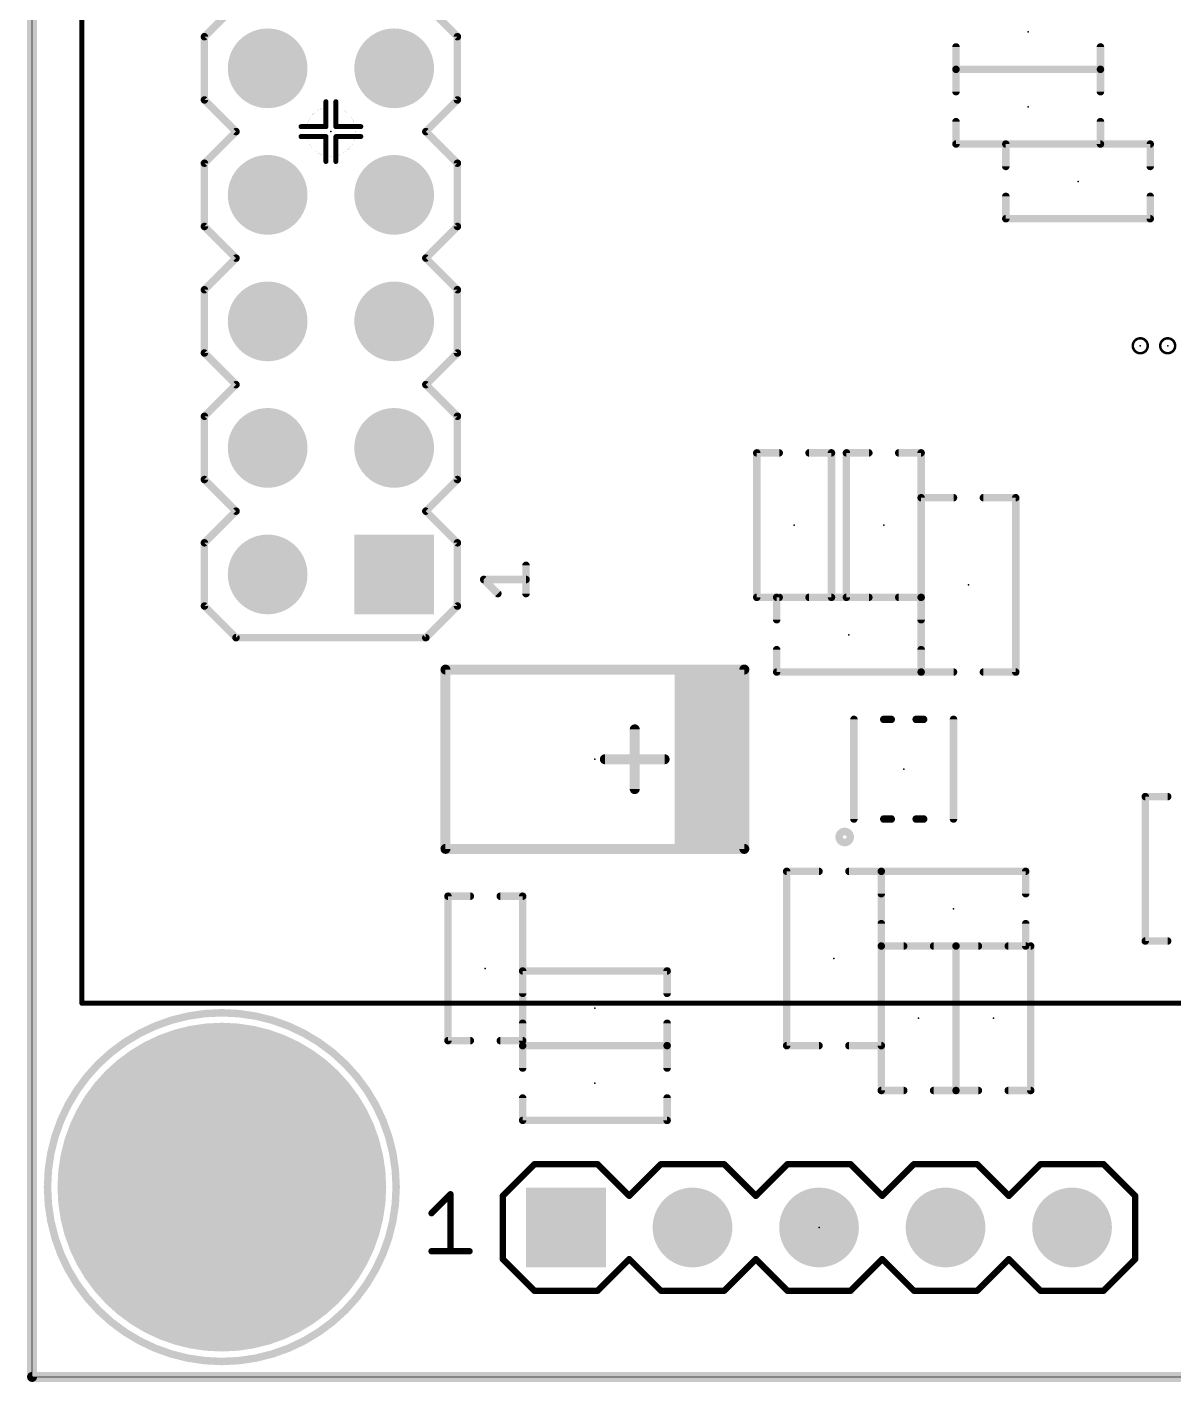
# Model space of a CAD drawing. Extents: x 0 to 89, y 0 to 124.
# Drawn here: x -0.1 to 22.92, y -0.1 to 27.1 of the extents above; entities that cross this region are included whole.
import ezdxf

# ---------------------------------------------------------------- set-up
doc = ezdxf.new("R2010")
doc.units = 0
for name, color, linetype in [('17', 82, 'CONTINUOUS'), ('20', 7, 'CONTINUOUS'), ('21', 253, 'CONTINUOUS'), ('23', 7, 'CONTINUOUS')]:
    doc.layers.add(name, color=color, linetype=linetype)

# ---------------------------------------------------------------- blocks, each defined once
blk = doc.blocks.new('RECT')
blk.add_solid([(-0.5, -0.5), (0.5, -0.5), (-0.5, 0.5), (0.5, 0.5)])
blk = doc.blocks.new('SQUAREP')
blk.add_solid([(-0.5, -0.5), (0.5, -0.5), (-0.5, 0.5), (0.5, 0.5)])
blk = doc.blocks.new('ROUNDP')
at = {"const_width": 0.5}
blk.add_lwpolyline([(0, -0.25, 1), (0, 0.25, 1), (0, -0.25)], format="xyb", dxfattribs=at)

msp = doc.modelspace()

# ---------------------------------------------------------------- linework, layer by layer
at = {"layer": '20', "const_width": 0.01}
for points in [[(0, 121.92), (0, 0)], [(0, 0), (88.9, 0)]]:
    msp.add_lwpolyline(points, dxfattribs=at)
at = {"layer": '20', "const_width": 0.005}
for points in [[(0, 0.0025, 1), (0, -0.0025)], [(-0.0025, 0, 1), (0.0025, 0)]]:
    msp.add_lwpolyline(points, format="xyb", dxfattribs=at)
at = {"layer": '21'}
for points, const_width in [([(0, 121.92), (0, 0)], 0.2), ([(3.46, 26.905), (4.095, 27.54)], 0.15), ([(7.905, 27.54), (8.54, 26.905)], 0.15), ([(3.46, 25.635), (3.46, 26.905)], 0.15), ([(8.54, 26.905), (8.54, 25.635)], 0.15), ([(18.55, 26.25), (18.55, 26.7)], 0.15), ([(21.45, 26.7), (21.45, 26.25)], 0.15), ([(21.45, 26.25), (18.55, 26.25)], 0.15), ([(18.55, 25.8), (18.55, 26.25)], 0.15), ([(18.55, 26.25), (21.45, 26.25)], 0.15), ([(21.45, 26.25), (21.45, 25.8)], 0.15), ([(4.095, 25), (3.46, 25.635)], 0.15), ([(5.9, 25.6), (5.9, 25.1)], 0.1), ([(6.1, 25.6), (6.1, 25.1)], 0.1), ([(8.54, 25.635), (7.905, 25)], 0.15), ([(3.46, 24.365), (4.095, 25)], 0.15), ([(5.9, 25.1), (5.4, 25.1)], 0.1), ([(6.6, 25.1), (6.1, 25.1)], 0.1), ([(7.905, 25), (8.54, 24.365)], 0.15), ([(18.55, 24.75), (18.55, 25.2)], 0.15), ([(21.45, 25.2), (21.45, 24.75)], 0.15), ([(5.4, 24.9), (5.9, 24.9)], 0.1), ([(5.9, 24.4), (5.9, 24.9)], 0.1), ([(6.1, 24.9), (6.6, 24.9)], 0.1), ([(6.1, 24.4), (6.1, 24.9)], 0.1), ([(21.45, 24.75), (18.55, 24.75)], 0.15), ([(19.55, 24.3), (19.55, 24.75)], 0.15), ([(19.55, 24.75), (22.45, 24.75)], 0.15), ([(22.45, 24.75), (22.45, 24.3)], 0.15), ([(3.46, 23.095), (3.46, 24.365)], 0.15), ([(8.54, 24.365), (8.54, 23.095)], 0.15), ([(19.55, 23.25), (19.55, 23.7)], 0.15), ([(22.45, 23.7), (22.45, 23.25)], 0.15), ([(3.46, 23.095), (4.095, 22.46)], 0.15), ([(7.905, 22.46), (8.54, 23.095)], 0.15), ([(22.45, 23.25), (19.55, 23.25)], 0.15), ([(3.46, 21.825), (4.095, 22.46)], 0.15), ([(7.905, 22.46), (8.54, 21.825)], 0.15), ([(3.46, 20.555), (3.46, 21.825)], 0.15), ([(8.54, 21.825), (8.54, 20.555)], 0.15), ([(4.095, 19.92), (3.46, 20.555)], 0.15), ([(8.54, 20.555), (7.905, 19.92)], 0.15), ([(3.46, 19.285), (4.095, 19.92)], 0.15), ([(7.905, 19.92), (8.54, 19.285)], 0.15), ([(3.46, 18.015), (3.46, 19.285)], 0.15), ([(8.54, 19.285), (8.54, 18.015)], 0.15), ([(14.55, 15.65), (14.55, 18.55)], 0.15), ([(14.55, 18.55), (15, 18.55)], 0.15), ([(15.6, 18.55), (16.05, 18.55)], 0.15), ([(16.05, 18.55), (16.05, 15.65)], 0.15), ([(16.35, 15.65), (16.35, 18.55)], 0.15), ([(16.35, 18.55), (16.8, 18.55)], 0.15), ([(17.4, 18.55), (17.85, 18.55)], 0.15), ([(17.85, 18.55), (17.85, 15.65)], 0.15), ([(4.095, 17.38), (3.46, 18.015)], 0.15), ([(8.54, 18.015), (7.905, 17.38)], 0.15), ([(17.85, 14.15), (17.85, 17.65)], 0.15), ([(17.85, 17.65), (18.5, 17.65)], 0.15), ([(19.1, 17.65), (19.75, 17.65)], 0.15), ([(19.75, 17.65), (19.75, 14.15)], 0.15), ([(3.46, 16.745), (4.095, 17.38)], 0.15), ([(7.905, 17.38), (8.54, 16.745)], 0.15), ([(3.46, 15.475), (3.46, 16.745)], 0.15), ([(8.54, 16.745), (8.54, 15.475)], 0.15), ([(9.9163, 15.7258), (9.9163, 16.2914)], 0.1524), ([(9.3507, 15.7258), (9.068, 16.0086)], 0.1524), ([(9.068, 16.0086), (9.9163, 16.0086)], 0.1524), ([(3.46, 15.475), (4.095, 14.84)], 0.15), ([(7.905, 14.84), (8.54, 15.475)], 0.15), ([(15, 15.65), (14.55, 15.65)], 0.15), ([(14.95, 15.2), (14.95, 15.65)], 0.15), ([(14.95, 15.65), (17.85, 15.65)], 0.15), ([(16.05, 15.65), (15.6, 15.65)], 0.15), ([(16.8, 15.65), (16.35, 15.65)], 0.15), ([(17.85, 15.65), (17.4, 15.65)], 0.15), ([(17.85, 15.65), (17.85, 15.2)], 0.15), ([(4.095, 14.84), (7.905, 14.84)], 0.15), ([(14.95, 14.15), (14.95, 14.6)], 0.15), ([(17.85, 14.6), (17.85, 14.15)], 0.15), ([(8.3, 10.6), (8.3, 14.2)], 0.2), ([(8.3, 14.2), (14.3, 14.2)], 0.2), ([(14.3, 14.2), (14.3, 10.6)], 0.2), ([(17.85, 14.15), (14.95, 14.15)], 0.15), ([(18.5, 14.15), (17.85, 14.15)], 0.15), ([(19.75, 14.15), (19.1, 14.15)], 0.15), ([(12.1, 11.8), (12.1, 13)], 0.2), ([(16.5, 13.2), (16.5, 11.2)], 0.15), ([(17.1, 13.2), (17.25, 13.2)], 0.15), ([(17.75, 13.2), (17.9, 13.2)], 0.15), ([(18.5, 11.2), (18.5, 13.2)], 0.15), ([(12.7, 12.4), (11.5, 12.4)], 0.2), ([(22.35, 8.75), (22.35, 11.65)], 0.15), ([(22.35, 11.65), (22.8, 11.65)], 0.15), ([(17.1, 11.2), (17.25, 11.2)], 0.15), ([(17.75, 11.2), (17.9, 11.2)], 0.15), ([(14.3, 10.6), (8.3, 10.6)], 0.2), ([(15.15, 6.65), (15.15, 10.15)], 0.15), ([(15.15, 10.15), (15.8, 10.15)], 0.15), ([(16.4, 10.15), (17.05, 10.15)], 0.15), ([(17.05, 10.15), (17.05, 6.65)], 0.15), ([(17.05, 9.7), (17.05, 10.15)], 0.15), ([(17.05, 10.15), (19.95, 10.15)], 0.15), ([(19.95, 10.15), (19.95, 9.7)], 0.15), ([(8.35, 6.75), (8.35, 9.65)], 0.15), ([(8.35, 9.65), (8.8, 9.65)], 0.15), ([(9.4, 9.65), (9.85, 9.65)], 0.15), ([(9.85, 9.65), (9.85, 6.75)], 0.15), ([(17.05, 8.65), (17.05, 9.1)], 0.15), ([(19.95, 9.1), (19.95, 8.65)], 0.15), ([(17.05, 5.75), (17.05, 8.65)], 0.15), ([(17.05, 8.65), (17.5, 8.65)], 0.15), ([(19.95, 8.65), (17.05, 8.65)], 0.15), ([(18.1, 8.65), (18.55, 8.65)], 0.15), ([(18.55, 8.65), (18.55, 5.75)], 0.15), ([(18.55, 5.75), (18.55, 8.65)], 0.15), ([(18.55, 8.65), (19, 8.65)], 0.15), ([(19.6, 8.65), (20.05, 8.65)], 0.15), ([(20.05, 8.65), (20.05, 5.75)], 0.15), ([(22.8, 8.75), (22.35, 8.75)], 0.15), ([(9.85, 7.7), (9.85, 8.15)], 0.15), ([(9.85, 8.15), (12.75, 8.15)], 0.15), ([(12.75, 8.15), (12.75, 7.7)], 0.15), ([(9.85, 6.65), (9.85, 7.1)], 0.15), ([(12.75, 7.1), (12.75, 6.65)], 0.15), ([(8.8, 6.75), (8.35, 6.75)], 0.15), ([(9.85, 6.75), (9.4, 6.75)], 0.15), ([(9.85, 6.2), (9.85, 6.65)], 0.15), ([(9.85, 6.65), (12.75, 6.65)], 0.15), ([(12.75, 6.65), (9.85, 6.65)], 0.15), ([(12.75, 6.65), (12.75, 6.2)], 0.15), ([(15.8, 6.65), (15.15, 6.65)], 0.15), ([(17.05, 6.65), (16.4, 6.65)], 0.15), ([(17.5, 5.75), (17.05, 5.75)], 0.15), ([(18.55, 5.75), (18.1, 5.75)], 0.15), ([(19, 5.75), (18.55, 5.75)], 0.15), ([(20.05, 5.75), (19.6, 5.75)], 0.15), ([(9.85, 5.15), (9.85, 5.6)], 0.15), ([(12.75, 5.6), (12.75, 5.15)], 0.15), ([(12.75, 5.15), (9.85, 5.15)], 0.15), ([(10.085, 4.27), (9.45, 3.635)], 0.127), ([(10.085, 4.27), (11.355, 4.27)], 0.127), ([(11.355, 4.27), (11.99, 3.635)], 0.127), ([(11.99, 3.635), (12.625, 4.27)], 0.127), ([(12.625, 4.27), (13.895, 4.27)], 0.127), ([(13.895, 4.27), (14.53, 3.635)], 0.127), ([(14.53, 3.635), (15.165, 4.27)], 0.127), ([(15.165, 4.27), (16.435, 4.27)], 0.127), ([(16.435, 4.27), (17.07, 3.635)], 0.127), ([(17.705, 4.27), (17.07, 3.635)], 0.127), ([(17.705, 4.27), (18.975, 4.27)], 0.127), ([(18.975, 4.27), (19.61, 3.635)], 0.127), ([(19.61, 3.635), (20.245, 4.27)], 0.127), ([(20.245, 4.27), (21.515, 4.27)], 0.127), ([(21.515, 4.27), (22.15, 3.635)], 0.127), ([(8.0198, 3.2864), (8.4011, 3.6677)], 0.127), ([(8.4011, 3.6677), (8.4011, 2.5237)], 0.127), ([(9.45, 3.635), (9.45, 2.365)], 0.127), ([(22.15, 3.635), (22.15, 2.365)], 0.127), ([(8.0198, 2.5237), (8.7825, 2.5237)], 0.127), ([(9.45, 2.365), (10.085, 1.73)], 0.127), ([(11.99, 2.365), (11.355, 1.73)], 0.127), ([(12.625, 1.73), (11.99, 2.365)], 0.127), ([(14.53, 2.365), (13.895, 1.73)], 0.127), ([(15.165, 1.73), (14.53, 2.365)], 0.127), ([(17.07, 2.365), (16.435, 1.73)], 0.127), ([(17.07, 2.365), (17.705, 1.73)], 0.127), ([(19.61, 2.365), (18.975, 1.73)], 0.127), ([(20.245, 1.73), (19.61, 2.365)], 0.127), ([(22.15, 2.365), (21.515, 1.73)], 0.127), ([(11.355, 1.73), (10.085, 1.73)], 0.127), ([(13.895, 1.73), (12.625, 1.73)], 0.127), ([(16.435, 1.73), (15.165, 1.73)], 0.127), ([(18.975, 1.73), (17.705, 1.73)], 0.127), ([(21.515, 1.73), (20.245, 1.73)], 0.127), ([(0, 0), (88.9, 0)], 0.2)]:
    msp.add_lwpolyline(points, dxfattribs=dict(at, const_width=const_width))
for points, const_width in [([(3.4975, 26.905, 1), (3.4225, 26.905)], 0.075), ([(3.4335, 26.9315, 1), (3.4865, 26.8785)], 0.075), ([(8.5775, 26.905, 1), (8.5025, 26.905)], 0.075), ([(8.5135, 26.8785, 1), (8.5665, 26.9315)], 0.075), ([(18.5875, 26.7, 1), (18.5125, 26.7)], 0.075), ([(21.4875, 26.7, 1), (21.4125, 26.7)], 0.075), ([(18.55, 26.2875, 1), (18.55, 26.2125)], 0.075), ([(18.5875, 26.25, 1), (18.5125, 26.25)], 0.075), ([(18.55, 26.2875, 1), (18.55, 26.2125)], 0.075), ([(18.5125, 26.25, 1), (18.5875, 26.25)], 0.075), ([(21.4875, 26.25, 1), (21.4125, 26.25)], 0.075), ([(21.4125, 26.25, 1), (21.4875, 26.25)], 0.075), ([(21.45, 26.2125, 1), (21.45, 26.2875)], 0.075), ([(21.45, 26.2125, 1), (21.45, 26.2875)], 0.075), ([(3.4865, 25.6615, 1), (3.4335, 25.6085)], 0.075), ([(3.4225, 25.635, 1), (3.4975, 25.635)], 0.075), ([(5.925, 25.6, 1), (5.875, 25.6)], 0.05), ([(6.125, 25.6, 1), (6.075, 25.6)], 0.05), ([(8.5025, 25.635, 1), (8.5775, 25.635)], 0.075), ([(8.5665, 25.6085, 1), (8.5135, 25.6615)], 0.075), ([(18.5125, 25.8, 1), (18.5875, 25.8)], 0.075), ([(21.4125, 25.8, 1), (21.4875, 25.8)], 0.075), ([(6, 24.5, 1), (6, 25.5, 1), (6, 24.5)], 0.001), ([(4.1215, 24.9735, 1), (4.0685, 25.0265)], 0.075), ([(4.0685, 24.9735, 1), (4.1215, 25.0265)], 0.075), ([(5.4, 25.125, 1), (5.4, 25.075)], 0.05), ([(5.875, 25.1, 1), (5.925, 25.1)], 0.05), ([(5.9, 25.075, 1), (5.9, 25.125)], 0.05), ([(6.1, 25.125, 1), (6.1, 25.075)], 0.05), ([(6.075, 25.1, 1), (6.125, 25.1)], 0.05), ([(6.6, 25.075, 1), (6.6, 25.125)], 0.05), ([(7.9315, 25.0265, 1), (7.8785, 24.9735)], 0.075), ([(7.8785, 25.0265, 1), (7.9315, 24.9735)], 0.075), ([(18.5875, 25.2, 1), (18.5125, 25.2)], 0.075), ([(21.4875, 25.2, 1), (21.4125, 25.2)], 0.075), ([(5.4, 24.925, 1), (5.4, 24.875)], 0.05), ([(5.925, 24.9, 1), (5.875, 24.9)], 0.05), ([(5.9, 24.875, 1), (5.9, 24.925)], 0.05), ([(6.1, 24.925, 1), (6.1, 24.875)], 0.05), ([(6.125, 24.9, 1), (6.075, 24.9)], 0.05), ([(6.6, 24.875, 1), (6.6, 24.925)], 0.05), ([(18.55, 24.7875, 1), (18.55, 24.7125)], 0.075), ([(18.5125, 24.75, 1), (18.5875, 24.75)], 0.075), ([(19.5875, 24.75, 1), (19.5125, 24.75)], 0.075), ([(19.55, 24.7875, 1), (19.55, 24.7125)], 0.075), ([(21.4125, 24.75, 1), (21.4875, 24.75)], 0.075), ([(21.45, 24.7125, 1), (21.45, 24.7875)], 0.075), ([(22.4875, 24.75, 1), (22.4125, 24.75)], 0.075), ([(22.45, 24.7125, 1), (22.45, 24.7875)], 0.075), ([(3.4975, 24.365, 1), (3.4225, 24.365)], 0.075), ([(3.4335, 24.3915, 1), (3.4865, 24.3385)], 0.075), ([(5.875, 24.4, 1), (5.925, 24.4)], 0.05), ([(6.075, 24.4, 1), (6.125, 24.4)], 0.05), ([(8.5775, 24.365, 1), (8.5025, 24.365)], 0.075), ([(8.5135, 24.3385, 1), (8.5665, 24.3915)], 0.075), ([(19.5125, 24.3, 1), (19.5875, 24.3)], 0.075), ([(22.4125, 24.3, 1), (22.4875, 24.3)], 0.075), ([(19.5875, 23.7, 1), (19.5125, 23.7)], 0.075), ([(22.4875, 23.7, 1), (22.4125, 23.7)], 0.075), ([(3.4865, 23.1215, 1), (3.4335, 23.0685)], 0.075), ([(3.4225, 23.095, 1), (3.4975, 23.095)], 0.075), ([(8.5025, 23.095, 1), (8.5775, 23.095)], 0.075), ([(8.5665, 23.0685, 1), (8.5135, 23.1215)], 0.075), ([(19.55, 23.2875, 1), (19.55, 23.2125)], 0.075), ([(19.5125, 23.25, 1), (19.5875, 23.25)], 0.075), ([(22.4125, 23.25, 1), (22.4875, 23.25)], 0.075), ([(22.45, 23.2125, 1), (22.45, 23.2875)], 0.075), ([(4.1215, 22.4335, 1), (4.0685, 22.4865)], 0.075), ([(4.0685, 22.4335, 1), (4.1215, 22.4865)], 0.075), ([(7.9315, 22.4865, 1), (7.8785, 22.4335)], 0.075), ([(7.8785, 22.4865, 1), (7.9315, 22.4335)], 0.075), ([(3.4975, 21.825, 1), (3.4225, 21.825)], 0.075), ([(3.4335, 21.8515, 1), (3.4865, 21.7985)], 0.075), ([(8.5775, 21.825, 1), (8.5025, 21.825)], 0.075), ([(8.5135, 21.7985, 1), (8.5665, 21.8515)], 0.075), ([(3.4865, 20.5815, 1), (3.4335, 20.5285)], 0.075), ([(3.4225, 20.555, 1), (3.4975, 20.555)], 0.075), ([(8.5025, 20.555, 1), (8.5775, 20.555)], 0.075), ([(8.5665, 20.5285, 1), (8.5135, 20.5815)], 0.075), ([(4.1215, 19.8935, 1), (4.0685, 19.9465)], 0.075), ([(4.0685, 19.8935, 1), (4.1215, 19.9465)], 0.075), ([(7.9315, 19.9465, 1), (7.8785, 19.8935)], 0.075), ([(7.8785, 19.9465, 1), (7.9315, 19.8935)], 0.075), ([(3.4975, 19.285, 1), (3.4225, 19.285)], 0.075), ([(3.4335, 19.3115, 1), (3.4865, 19.2585)], 0.075), ([(8.5775, 19.285, 1), (8.5025, 19.285)], 0.075), ([(8.5135, 19.2585, 1), (8.5665, 19.3115)], 0.075), ([(14.5875, 18.55, 1), (14.5125, 18.55)], 0.075), ([(14.55, 18.5875, 1), (14.55, 18.5125)], 0.075), ([(15, 18.5125, 1), (15, 18.5875)], 0.075), ([(15.6, 18.5875, 1), (15.6, 18.5125)], 0.075), ([(16.0875, 18.55, 1), (16.0125, 18.55)], 0.075), ([(16.05, 18.5125, 1), (16.05, 18.5875)], 0.075), ([(16.3875, 18.55, 1), (16.3125, 18.55)], 0.075), ([(16.35, 18.5875, 1), (16.35, 18.5125)], 0.075), ([(16.8, 18.5125, 1), (16.8, 18.5875)], 0.075), ([(17.4, 18.5875, 1), (17.4, 18.5125)], 0.075), ([(17.8875, 18.55, 1), (17.8125, 18.55)], 0.075), ([(17.85, 18.5125, 1), (17.85, 18.5875)], 0.075), ([(3.4865, 18.0415, 1), (3.4335, 17.9885)], 0.075), ([(3.4225, 18.015, 1), (3.4975, 18.015)], 0.075), ([(8.5025, 18.015, 1), (8.5775, 18.015)], 0.075), ([(8.5665, 17.9885, 1), (8.5135, 18.0415)], 0.075), ([(17.8875, 17.65, 1), (17.8125, 17.65)], 0.075), ([(17.85, 17.6875, 1), (17.85, 17.6125)], 0.075), ([(18.5, 17.6125, 1), (18.5, 17.6875)], 0.075), ([(19.1, 17.6875, 1), (19.1, 17.6125)], 0.075), ([(19.7875, 17.65, 1), (19.7125, 17.65)], 0.075), ([(19.75, 17.6125, 1), (19.75, 17.6875)], 0.075), ([(4.1215, 17.3535, 1), (4.0685, 17.4065)], 0.075), ([(4.0685, 17.3535, 1), (4.1215, 17.4065)], 0.075), ([(7.9315, 17.4065, 1), (7.8785, 17.3535)], 0.075), ([(7.8785, 17.4065, 1), (7.9315, 17.3535)], 0.075), ([(3.4975, 16.745, 1), (3.4225, 16.745)], 0.075), ([(3.4335, 16.7715, 1), (3.4865, 16.7185)], 0.075), ([(8.5775, 16.745, 1), (8.5025, 16.745)], 0.075), ([(8.5135, 16.7185, 1), (8.5665, 16.7715)], 0.075), ([(9.9544, 16.2914, 1), (9.8782, 16.2914)], 0.0762), ([(9.0949, 16.0355, 1), (9.041, 15.9816)], 0.0762), ([(9.068, 16.0467, 1), (9.068, 15.9705)], 0.0762), ([(9.9163, 15.9705, 1), (9.9163, 16.0467)], 0.0762), ([(9.3238, 15.6989, 1), (9.3777, 15.7528)], 0.0762), ([(3.4865, 15.5015, 1), (3.4335, 15.4485)], 0.075), ([(3.4225, 15.475, 1), (3.4975, 15.475)], 0.075), ([(8.5025, 15.475, 1), (8.5775, 15.475)], 0.075), ([(8.5665, 15.4485, 1), (8.5135, 15.5015)], 0.075), ([(9.8782, 15.7258, 1), (9.9544, 15.7258)], 0.0762), ([(14.55, 15.6875, 1), (14.55, 15.6125)], 0.075), ([(14.5125, 15.65, 1), (14.5875, 15.65)], 0.075), ([(14.9875, 15.65, 1), (14.9125, 15.65)], 0.075), ([(14.95, 15.6875, 1), (14.95, 15.6125)], 0.075), ([(15, 15.6125, 1), (15, 15.6875)], 0.075), ([(15.6, 15.6875, 1), (15.6, 15.6125)], 0.075), ([(16.0125, 15.65, 1), (16.0875, 15.65)], 0.075), ([(16.05, 15.6125, 1), (16.05, 15.6875)], 0.075), ([(16.35, 15.6875, 1), (16.35, 15.6125)], 0.075), ([(16.3125, 15.65, 1), (16.3875, 15.65)], 0.075), ([(16.8, 15.6125, 1), (16.8, 15.6875)], 0.075), ([(17.4, 15.6875, 1), (17.4, 15.6125)], 0.075), ([(17.8875, 15.65, 1), (17.8125, 15.65)], 0.075), ([(17.8125, 15.65, 1), (17.8875, 15.65)], 0.075), ([(17.85, 15.6125, 1), (17.85, 15.6875)], 0.075), ([(17.85, 15.6125, 1), (17.85, 15.6875)], 0.075), ([(14.9125, 15.2, 1), (14.9875, 15.2)], 0.075), ([(17.8125, 15.2, 1), (17.8875, 15.2)], 0.075), ([(4.095, 14.8775, 1), (4.095, 14.8025)], 0.075), ([(4.0685, 14.8135, 1), (4.1215, 14.8665)], 0.075), ([(7.8785, 14.8665, 1), (7.9315, 14.8135)], 0.075), ([(7.905, 14.8025, 1), (7.905, 14.8775)], 0.075), ([(14.9875, 14.6, 1), (14.9125, 14.6)], 0.075), ([(17.8875, 14.6, 1), (17.8125, 14.6)], 0.075), ([(8.35, 14.2, 1), (8.25, 14.2)], 0.1), ([(8.3, 14.25, 1), (8.3, 14.15)], 0.1), ([(14.35, 14.2, 1), (14.25, 14.2)], 0.1), ([(14.3, 14.15, 1), (14.3, 14.25)], 0.1), ([(14.95, 14.1875, 1), (14.95, 14.1125)], 0.075), ([(14.9125, 14.15, 1), (14.9875, 14.15)], 0.075), ([(17.85, 14.1875, 1), (17.85, 14.1125)], 0.075), ([(17.8125, 14.15, 1), (17.8875, 14.15)], 0.075), ([(17.8125, 14.15, 1), (17.8875, 14.15)], 0.075), ([(17.85, 14.1125, 1), (17.85, 14.1875)], 0.075), ([(18.5, 14.1125, 1), (18.5, 14.1875)], 0.075), ([(19.1, 14.1875, 1), (19.1, 14.1125)], 0.075), ([(19.7125, 14.15, 1), (19.7875, 14.15)], 0.075), ([(19.75, 14.1125, 1), (19.75, 14.1875)], 0.075), ([(12.15, 13, 1), (12.05, 13)], 0.1), ([(16.5375, 13.2, 1), (16.4625, 13.2)], 0.075), ([(17.1, 13.2375, 1), (17.1, 13.1625)], 0.075), ([(17.25, 13.1625, 1), (17.25, 13.2375)], 0.075), ([(17.75, 13.2375, 1), (17.75, 13.1625)], 0.075), ([(17.9, 13.1625, 1), (17.9, 13.2375)], 0.075), ([(18.5375, 13.2, 1), (18.4625, 13.2)], 0.075), ([(11.5, 12.45, 1), (11.5, 12.35)], 0.1), ([(12.7, 12.35, 1), (12.7, 12.45)], 0.1), ([(12.05, 11.8, 1), (12.15, 11.8)], 0.1), ([(22.3875, 11.65, 1), (22.3125, 11.65)], 0.075), ([(22.35, 11.6875, 1), (22.35, 11.6125)], 0.075), ([(22.8, 11.6125, 1), (22.8, 11.6875)], 0.075), ([(16.4625, 11.2, 1), (16.5375, 11.2)], 0.075), ([(17.1, 11.2375, 1), (17.1, 11.1625)], 0.075), ([(17.25, 11.1625, 1), (17.25, 11.2375)], 0.075), ([(17.75, 11.2375, 1), (17.75, 11.1625)], 0.075), ([(17.9, 11.1625, 1), (17.9, 11.2375)], 0.075), ([(18.4625, 11.2, 1), (18.5375, 11.2)], 0.075), ([(16.315, 10.7269, 1), (16.315, 10.9505, 1), (16.315, 10.7269)], 0.15), ([(8.3, 10.65, 1), (8.3, 10.55)], 0.1), ([(8.25, 10.6, 1), (8.35, 10.6)], 0.1), ([(14.25, 10.6, 1), (14.35, 10.6)], 0.1), ([(14.3, 10.55, 1), (14.3, 10.65)], 0.1), ([(15.1875, 10.15, 1), (15.1125, 10.15)], 0.075), ([(15.15, 10.1875, 1), (15.15, 10.1125)], 0.075), ([(15.8, 10.1125, 1), (15.8, 10.1875)], 0.075), ([(16.4, 10.1875, 1), (16.4, 10.1125)], 0.075), ([(17.0875, 10.15, 1), (17.0125, 10.15)], 0.075), ([(17.0875, 10.15, 1), (17.0125, 10.15)], 0.075), ([(17.05, 10.1875, 1), (17.05, 10.1125)], 0.075), ([(17.05, 10.1125, 1), (17.05, 10.1875)], 0.075), ([(19.9875, 10.15, 1), (19.9125, 10.15)], 0.075), ([(19.95, 10.1125, 1), (19.95, 10.1875)], 0.075), ([(8.3875, 9.65, 1), (8.3125, 9.65)], 0.075), ([(8.35, 9.6875, 1), (8.35, 9.6125)], 0.075), ([(8.8, 9.6125, 1), (8.8, 9.6875)], 0.075), ([(9.4, 9.6875, 1), (9.4, 9.6125)], 0.075), ([(9.8875, 9.65, 1), (9.8125, 9.65)], 0.075), ([(9.85, 9.6125, 1), (9.85, 9.6875)], 0.075), ([(17.0125, 9.7, 1), (17.0875, 9.7)], 0.075), ([(19.9125, 9.7, 1), (19.9875, 9.7)], 0.075), ([(17.0875, 9.1, 1), (17.0125, 9.1)], 0.075), ([(19.9875, 9.1, 1), (19.9125, 9.1)], 0.075), ([(17.0875, 8.65, 1), (17.0125, 8.65)], 0.075), ([(17.05, 8.6875, 1), (17.05, 8.6125)], 0.075), ([(17.05, 8.6875, 1), (17.05, 8.6125)], 0.075), ([(17.5, 8.6125, 1), (17.5, 8.6875)], 0.075), ([(18.1, 8.6875, 1), (18.1, 8.6125)], 0.075), ([(18.5875, 8.65, 1), (18.5125, 8.65)], 0.075), ([(18.5875, 8.65, 1), (18.5125, 8.65)], 0.075), ([(18.55, 8.6875, 1), (18.55, 8.6125)], 0.075), ([(18.55, 8.6125, 1), (18.55, 8.6875)], 0.075), ([(19, 8.6125, 1), (19, 8.6875)], 0.075), ([(19.6, 8.6875, 1), (19.6, 8.6125)], 0.075), ([(19.95, 8.6125, 1), (19.95, 8.6875)], 0.075), ([(20.0875, 8.65, 1), (20.0125, 8.65)], 0.075), ([(20.05, 8.6125, 1), (20.05, 8.6875)], 0.075), ([(22.35, 8.7875, 1), (22.35, 8.7125)], 0.075), ([(22.3125, 8.75, 1), (22.3875, 8.75)], 0.075), ([(22.8, 8.7125, 1), (22.8, 8.7875)], 0.075), ([(17.0125, 8.65, 1), (17.0875, 8.65)], 0.075), ([(19.9125, 8.65, 1), (19.9875, 8.65)], 0.075), ([(9.8875, 8.15, 1), (9.8125, 8.15)], 0.075), ([(9.85, 8.1875, 1), (9.85, 8.1125)], 0.075), ([(12.7875, 8.15, 1), (12.7125, 8.15)], 0.075), ([(12.75, 8.1125, 1), (12.75, 8.1875)], 0.075), ([(9.8125, 7.7, 1), (9.8875, 7.7)], 0.075), ([(12.7125, 7.7, 1), (12.7875, 7.7)], 0.075), ([(3.81, 0.31, 1), (3.81, 7.31, 1), (3.81, 0.31)], 0.15), ([(9.8875, 7.1, 1), (9.8125, 7.1)], 0.075), ([(12.7875, 7.1, 1), (12.7125, 7.1)], 0.075), ([(8.35, 6.7875, 1), (8.35, 6.7125)], 0.075), ([(8.8, 6.7125, 1), (8.8, 6.7875)], 0.075), ([(9.4, 6.7875, 1), (9.4, 6.7125)], 0.075), ([(9.85, 6.7125, 1), (9.85, 6.7875)], 0.075), ([(8.3125, 6.75, 1), (8.3875, 6.75)], 0.075), ([(9.8125, 6.75, 1), (9.8875, 6.75)], 0.075), ([(9.8875, 6.65, 1), (9.8125, 6.65)], 0.075), ([(9.85, 6.6875, 1), (9.85, 6.6125)], 0.075), ([(9.85, 6.6875, 1), (9.85, 6.6125)], 0.075), ([(9.8125, 6.65, 1), (9.8875, 6.65)], 0.075), ([(12.7875, 6.65, 1), (12.7125, 6.65)], 0.075), ([(12.7125, 6.65, 1), (12.7875, 6.65)], 0.075), ([(12.75, 6.6125, 1), (12.75, 6.6875)], 0.075), ([(12.75, 6.6125, 1), (12.75, 6.6875)], 0.075), ([(15.15, 6.6875, 1), (15.15, 6.6125)], 0.075), ([(15.1125, 6.65, 1), (15.1875, 6.65)], 0.075), ([(15.8, 6.6125, 1), (15.8, 6.6875)], 0.075), ([(16.4, 6.6875, 1), (16.4, 6.6125)], 0.075), ([(17.0125, 6.65, 1), (17.0875, 6.65)], 0.075), ([(17.05, 6.6125, 1), (17.05, 6.6875)], 0.075), ([(9.8125, 6.2, 1), (9.8875, 6.2)], 0.075), ([(12.7125, 6.2, 1), (12.7875, 6.2)], 0.075), ([(17.05, 5.7875, 1), (17.05, 5.7125)], 0.075), ([(17.0125, 5.75, 1), (17.0875, 5.75)], 0.075), ([(17.5, 5.7125, 1), (17.5, 5.7875)], 0.075), ([(18.1, 5.7875, 1), (18.1, 5.7125)], 0.075), ([(18.55, 5.7875, 1), (18.55, 5.7125)], 0.075), ([(18.5125, 5.75, 1), (18.5875, 5.75)], 0.075), ([(18.5125, 5.75, 1), (18.5875, 5.75)], 0.075), ([(18.55, 5.7125, 1), (18.55, 5.7875)], 0.075), ([(19, 5.7125, 1), (19, 5.7875)], 0.075), ([(19.6, 5.7875, 1), (19.6, 5.7125)], 0.075), ([(20.0125, 5.75, 1), (20.0875, 5.75)], 0.075), ([(20.05, 5.7125, 1), (20.05, 5.7875)], 0.075), ([(9.8875, 5.6, 1), (9.8125, 5.6)], 0.075), ([(12.7875, 5.6, 1), (12.7125, 5.6)], 0.075), ([(9.85, 5.1875, 1), (9.85, 5.1125)], 0.075), ([(9.8125, 5.15, 1), (9.8875, 5.15)], 0.075), ([(12.7125, 5.15, 1), (12.7875, 5.15)], 0.075), ([(12.75, 5.1125, 1), (12.75, 5.1875)], 0.075), ([(10.085, 4.3018, 1), (10.085, 4.2383)], 0.0635), ([(10.1075, 4.2475, 1), (10.0625, 4.2925)], 0.0635), ([(11.3775, 4.2925, 1), (11.3325, 4.2475)], 0.0635), ([(11.355, 4.2383, 1), (11.355, 4.3018)], 0.0635), ([(12.625, 4.3018, 1), (12.625, 4.2383)], 0.0635), ([(12.6475, 4.2475, 1), (12.6025, 4.2925)], 0.0635), ([(13.9175, 4.2925, 1), (13.8725, 4.2475)], 0.0635), ([(13.895, 4.2383, 1), (13.895, 4.3018)], 0.0635), ([(15.165, 4.3018, 1), (15.165, 4.2383)], 0.0635), ([(15.1875, 4.2475, 1), (15.1425, 4.2925)], 0.0635), ([(16.4575, 4.2925, 1), (16.4125, 4.2475)], 0.0635), ([(16.435, 4.2383, 1), (16.435, 4.3018)], 0.0635), ([(17.705, 4.3018, 1), (17.705, 4.2383)], 0.0635), ([(17.7275, 4.2475, 1), (17.6825, 4.2925)], 0.0635), ([(18.9975, 4.2925, 1), (18.9525, 4.2475)], 0.0635), ([(18.975, 4.2383, 1), (18.975, 4.3018)], 0.0635), ([(20.245, 4.3018, 1), (20.245, 4.2383)], 0.0635), ([(20.2675, 4.2475, 1), (20.2225, 4.2925)], 0.0635), ([(21.5375, 4.2925, 1), (21.4925, 4.2475)], 0.0635), ([(21.515, 4.2383, 1), (21.515, 4.3018)], 0.0635), ([(8.4329, 3.6677, 1), (8.3694, 3.6677)], 0.0635), ([(8.4236, 3.6452, 1), (8.3787, 3.6901)], 0.0635), ([(9.4275, 3.6575, 1), (9.4725, 3.6125)], 0.0635), ([(9.4818, 3.635, 1), (9.4183, 3.635)], 0.0635), ([(11.9675, 3.6575, 1), (12.0125, 3.6125)], 0.0635), ([(11.9675, 3.6125, 1), (12.0125, 3.6575)], 0.0635), ([(14.5075, 3.6575, 1), (14.5525, 3.6125)], 0.0635), ([(14.5075, 3.6125, 1), (14.5525, 3.6575)], 0.0635), ([(17.0475, 3.6575, 1), (17.0925, 3.6125)], 0.0635), ([(17.0475, 3.6125, 1), (17.0925, 3.6575)], 0.0635), ([(19.5875, 3.6575, 1), (19.6325, 3.6125)], 0.0635), ([(19.5875, 3.6125, 1), (19.6325, 3.6575)], 0.0635), ([(22.1818, 3.635, 1), (22.1183, 3.635)], 0.0635), ([(22.1275, 3.6125, 1), (22.1725, 3.6575)], 0.0635), ([(7.9973, 3.3088, 1), (8.0423, 3.2639)], 0.0635), ([(8.0198, 2.5555, 1), (8.0198, 2.492)], 0.0635), ([(8.3694, 2.5237, 1), (8.4329, 2.5237)], 0.0635), ([(8.7825, 2.492, 1), (8.7825, 2.5555)], 0.0635), ([(9.4725, 2.3875, 1), (9.4275, 2.3425)], 0.0635), ([(9.4183, 2.365, 1), (9.4818, 2.365)], 0.0635), ([(12.0125, 2.3875, 1), (11.9675, 2.3425)], 0.0635), ([(12.0125, 2.3425, 1), (11.9675, 2.3875)], 0.0635), ([(14.5525, 2.3875, 1), (14.5075, 2.3425)], 0.0635), ([(14.5525, 2.3425, 1), (14.5075, 2.3875)], 0.0635), ([(17.0925, 2.3875, 1), (17.0475, 2.3425)], 0.0635), ([(17.0925, 2.3425, 1), (17.0475, 2.3875)], 0.0635), ([(19.6325, 2.3875, 1), (19.5875, 2.3425)], 0.0635), ([(19.6325, 2.3425, 1), (19.5875, 2.3875)], 0.0635), ([(22.1183, 2.365, 1), (22.1818, 2.365)], 0.0635), ([(22.1725, 2.3425, 1), (22.1275, 2.3875)], 0.0635), ([(10.085, 1.7617, 1), (10.085, 1.6983)], 0.0635), ([(10.0625, 1.7075, 1), (10.1075, 1.7525)], 0.0635), ([(11.3325, 1.7525, 1), (11.3775, 1.7075)], 0.0635), ([(11.355, 1.6983, 1), (11.355, 1.7617)], 0.0635), ([(12.625, 1.7617, 1), (12.625, 1.6983)], 0.0635), ([(12.6025, 1.7075, 1), (12.6475, 1.7525)], 0.0635), ([(13.8725, 1.7525, 1), (13.9175, 1.7075)], 0.0635), ([(13.895, 1.6983, 1), (13.895, 1.7617)], 0.0635), ([(15.165, 1.7617, 1), (15.165, 1.6983)], 0.0635), ([(15.1425, 1.7075, 1), (15.1875, 1.7525)], 0.0635), ([(16.4125, 1.7525, 1), (16.4575, 1.7075)], 0.0635), ([(16.435, 1.6983, 1), (16.435, 1.7617)], 0.0635), ([(17.705, 1.7617, 1), (17.705, 1.6983)], 0.0635), ([(17.6825, 1.7075, 1), (17.7275, 1.7525)], 0.0635), ([(18.9525, 1.7525, 1), (18.9975, 1.7075)], 0.0635), ([(18.975, 1.6983, 1), (18.975, 1.7617)], 0.0635), ([(20.245, 1.7617, 1), (20.245, 1.6983)], 0.0635), ([(20.2225, 1.7075, 1), (20.2675, 1.7525)], 0.0635), ([(21.4925, 1.7525, 1), (21.5375, 1.7075)], 0.0635), ([(21.515, 1.6983, 1), (21.515, 1.7617)], 0.0635), ([(0, 0.05, 1), (0, -0.05)], 0.1), ([(-0.05, 0, 1), (0.05, 0)], 0.1)]:
    msp.add_lwpolyline(points, format="xyb", dxfattribs=dict(at, const_width=const_width))
at = {"layer": '23', "const_width": 0.1}
for points in [[(1, 7.5), (1, 42.5)], [(61, 7.5), (1, 7.5)]]:
    msp.add_lwpolyline(points, dxfattribs=at)
at = {"layer": '23', "const_width": 0.05}
for points in [[(22.25, 20.55, 1), (22.25, 20.85, 1), (22.25, 20.55)], [(22.8, 20.55, 1), (22.8, 20.85, 1), (22.8, 20.55)], [(1, 7.525, 1), (1, 7.475)], [(0.975, 7.5, 1), (1.025, 7.5)]]:
    msp.add_lwpolyline(points, format="xyb", dxfattribs=at)
at = {"layer": '23'}
for p in [(20, 27), (20, 25.5), (6, 25), (21, 24), (22.25, 20.7), (22.8, 20.7), (15.3, 17.1), (17.1, 17.1), (18.8, 15.9), (16.4, 14.9), (11.3, 12.4), (17.5, 12.2), (18.5, 9.4), (9.1, 8.2), (16.1, 8.4), (1, 7.5), (11.3, 7.4), (17.8, 7.2), (19.3, 7.2), (11.3, 5.9), (15.8, 3), (0, 0)]:
    msp.add_point(p, dxfattribs=at)

# ---------------------------------------------------------------- block references
at = {"layer": '17', "xscale": 1.6002, "yscale": 1.6002, "rotation": 90}
for name, p in [('ROUNDP', (4.73, 26.27)), ('ROUNDP', (4.73, 26.27)), ('ROUNDP', (7.27, 26.27)), ('ROUNDP', (7.27, 26.27)), ('ROUNDP', (4.73, 23.73)), ('ROUNDP', (4.73, 23.73)), ('ROUNDP', (7.27, 23.73)), ('ROUNDP', (7.27, 23.73)), ('ROUNDP', (4.73, 21.19)), ('ROUNDP', (4.73, 21.19)), ('ROUNDP', (7.27, 21.19)), ('ROUNDP', (7.27, 21.19)), ('ROUNDP', (4.73, 18.65)), ('ROUNDP', (4.73, 18.65)), ('ROUNDP', (7.27, 18.65)), ('ROUNDP', (7.27, 18.65)), ('ROUNDP', (4.73, 16.11)), ('ROUNDP', (4.73, 16.11)), ('SQUAREP', (7.27, 16.11)), ('SQUAREP', (7.27, 16.11))]:
    msp.add_blockref(name, p, dxfattribs=at)
at = {"layer": '17'}
for name, p, xscale, yscale in [('ROUNDP', (3.81, 3.81), 6.6, 6.6), ('ROUNDP', (3.81, 3.81), 6.6, 6.6), ('SQUAREP', (10.72, 3), 1.6002, 1.6002), ('SQUAREP', (10.72, 3), 1.6002, 1.6002), ('ROUNDP', (13.26, 3), 1.6002, 1.6002), ('ROUNDP', (13.26, 3), 1.6002, 1.6002), ('ROUNDP', (15.8, 3), 1.6002, 1.6002), ('ROUNDP', (15.8, 3), 1.6002, 1.6002), ('ROUNDP', (18.34, 3), 1.6002, 1.6002), ('ROUNDP', (18.34, 3), 1.6002, 1.6002), ('ROUNDP', (20.88, 3), 1.6002, 1.6002), ('ROUNDP', (20.88, 3), 1.6002, 1.6002)]:
    msp.add_blockref(name, p, dxfattribs=dict(at, xscale=xscale, yscale=yscale))
at = {"layer": '21', "xscale": 1.3, "yscale": 3.4, "rotation": 180}
msp.add_blockref('RECT', (13.55, 12.4), dxfattribs=at)

doc.saveas('drawing.dxf')
